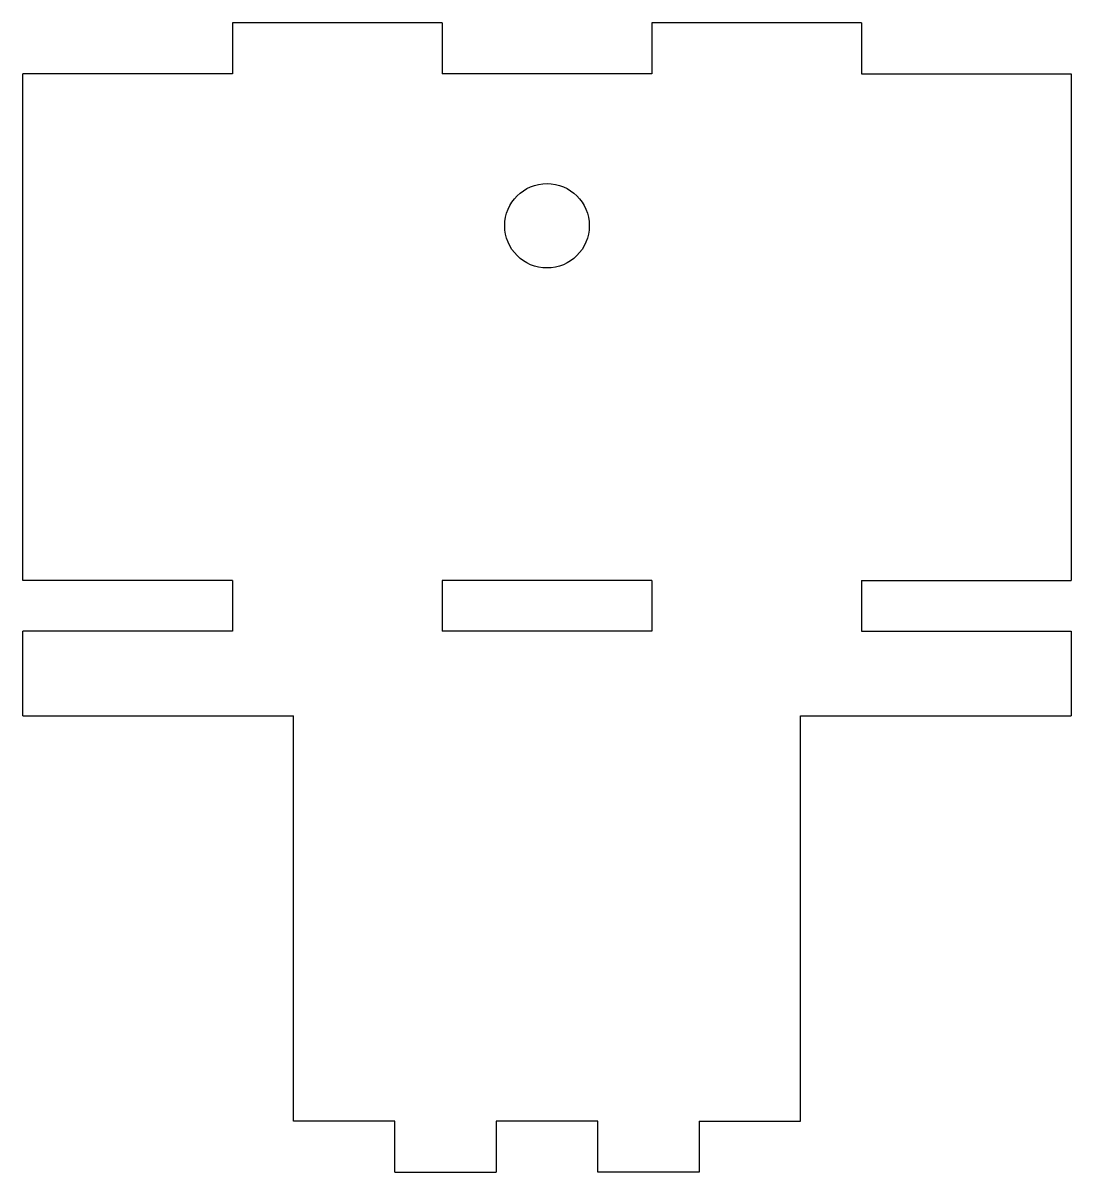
# Model space of a CAD drawing. Header units: millimetres. Extents: x -31 to 31, y -34 to 34.
import ezdxf

# ---------------------------------------------------------------- set-up
doc = ezdxf.new("R2010")
doc.units = ezdxf.units.MM

msp = doc.modelspace()

# ---------------------------------------------------------------- linework, layer by layer
at = {"color": 7, "linetype": 'Continuous', "lineweight": 25}
for p, q in [((-18.6, 34), (-18.6, 31)), ((-6.2, 34), (-18.6, 34)), ((-6.2, 34), (-6.2, 31)), ((6.2, 34), (6.2, 31)), ((18.6, 34), (6.2, 34)), ((18.6, 34), (18.6, 31)), ((-31, 1), (-31, 31)), ((-18.6, 31), (-31, 31)), ((6.2, 31), (-6.2, 31)), ((18.6, 31), (31, 31)), ((31, 31), (31, 1)), ((-18.6, 1), (-31, 1)), ((-18.6, 1), (-18.6, -2)), ((-6.2, 1), (-6.2, -2)), ((6.2, 1), (-6.2, 1)), ((6.2, 1), (6.2, -2)), ((18.6, 1), (31, 1)), ((18.6, 1), (18.6, -2)), ((-31, -7), (-31, -2)), ((-18.6, -2), (-31, -2)), ((6.2, -2), (-6.2, -2)), ((18.6, -2), (31, -2)), ((31, -2), (31, -7)), ((-31, -7), (-15, -7)), ((-15, -31), (-15, -7)), ((15, -7), (31, -7)), ((15, -31), (15, -7)), ((-9, -31), (-15, -31)), ((-9, -34), (-9, -31)), ((3, -31), (-3, -31)), ((-3, -31), (-3, -34)), ((3, -34), (3, -31)), ((9, -31), (15, -31)), ((9, -31), (9, -34)), ((-9, -34), (-3, -34)), ((9, -34), (3, -34))]:
    msp.add_line(p, q, dxfattribs=at)
msp.add_circle((0, 22), 2.5, dxfattribs=at)

doc.saveas('drawing.dxf')
